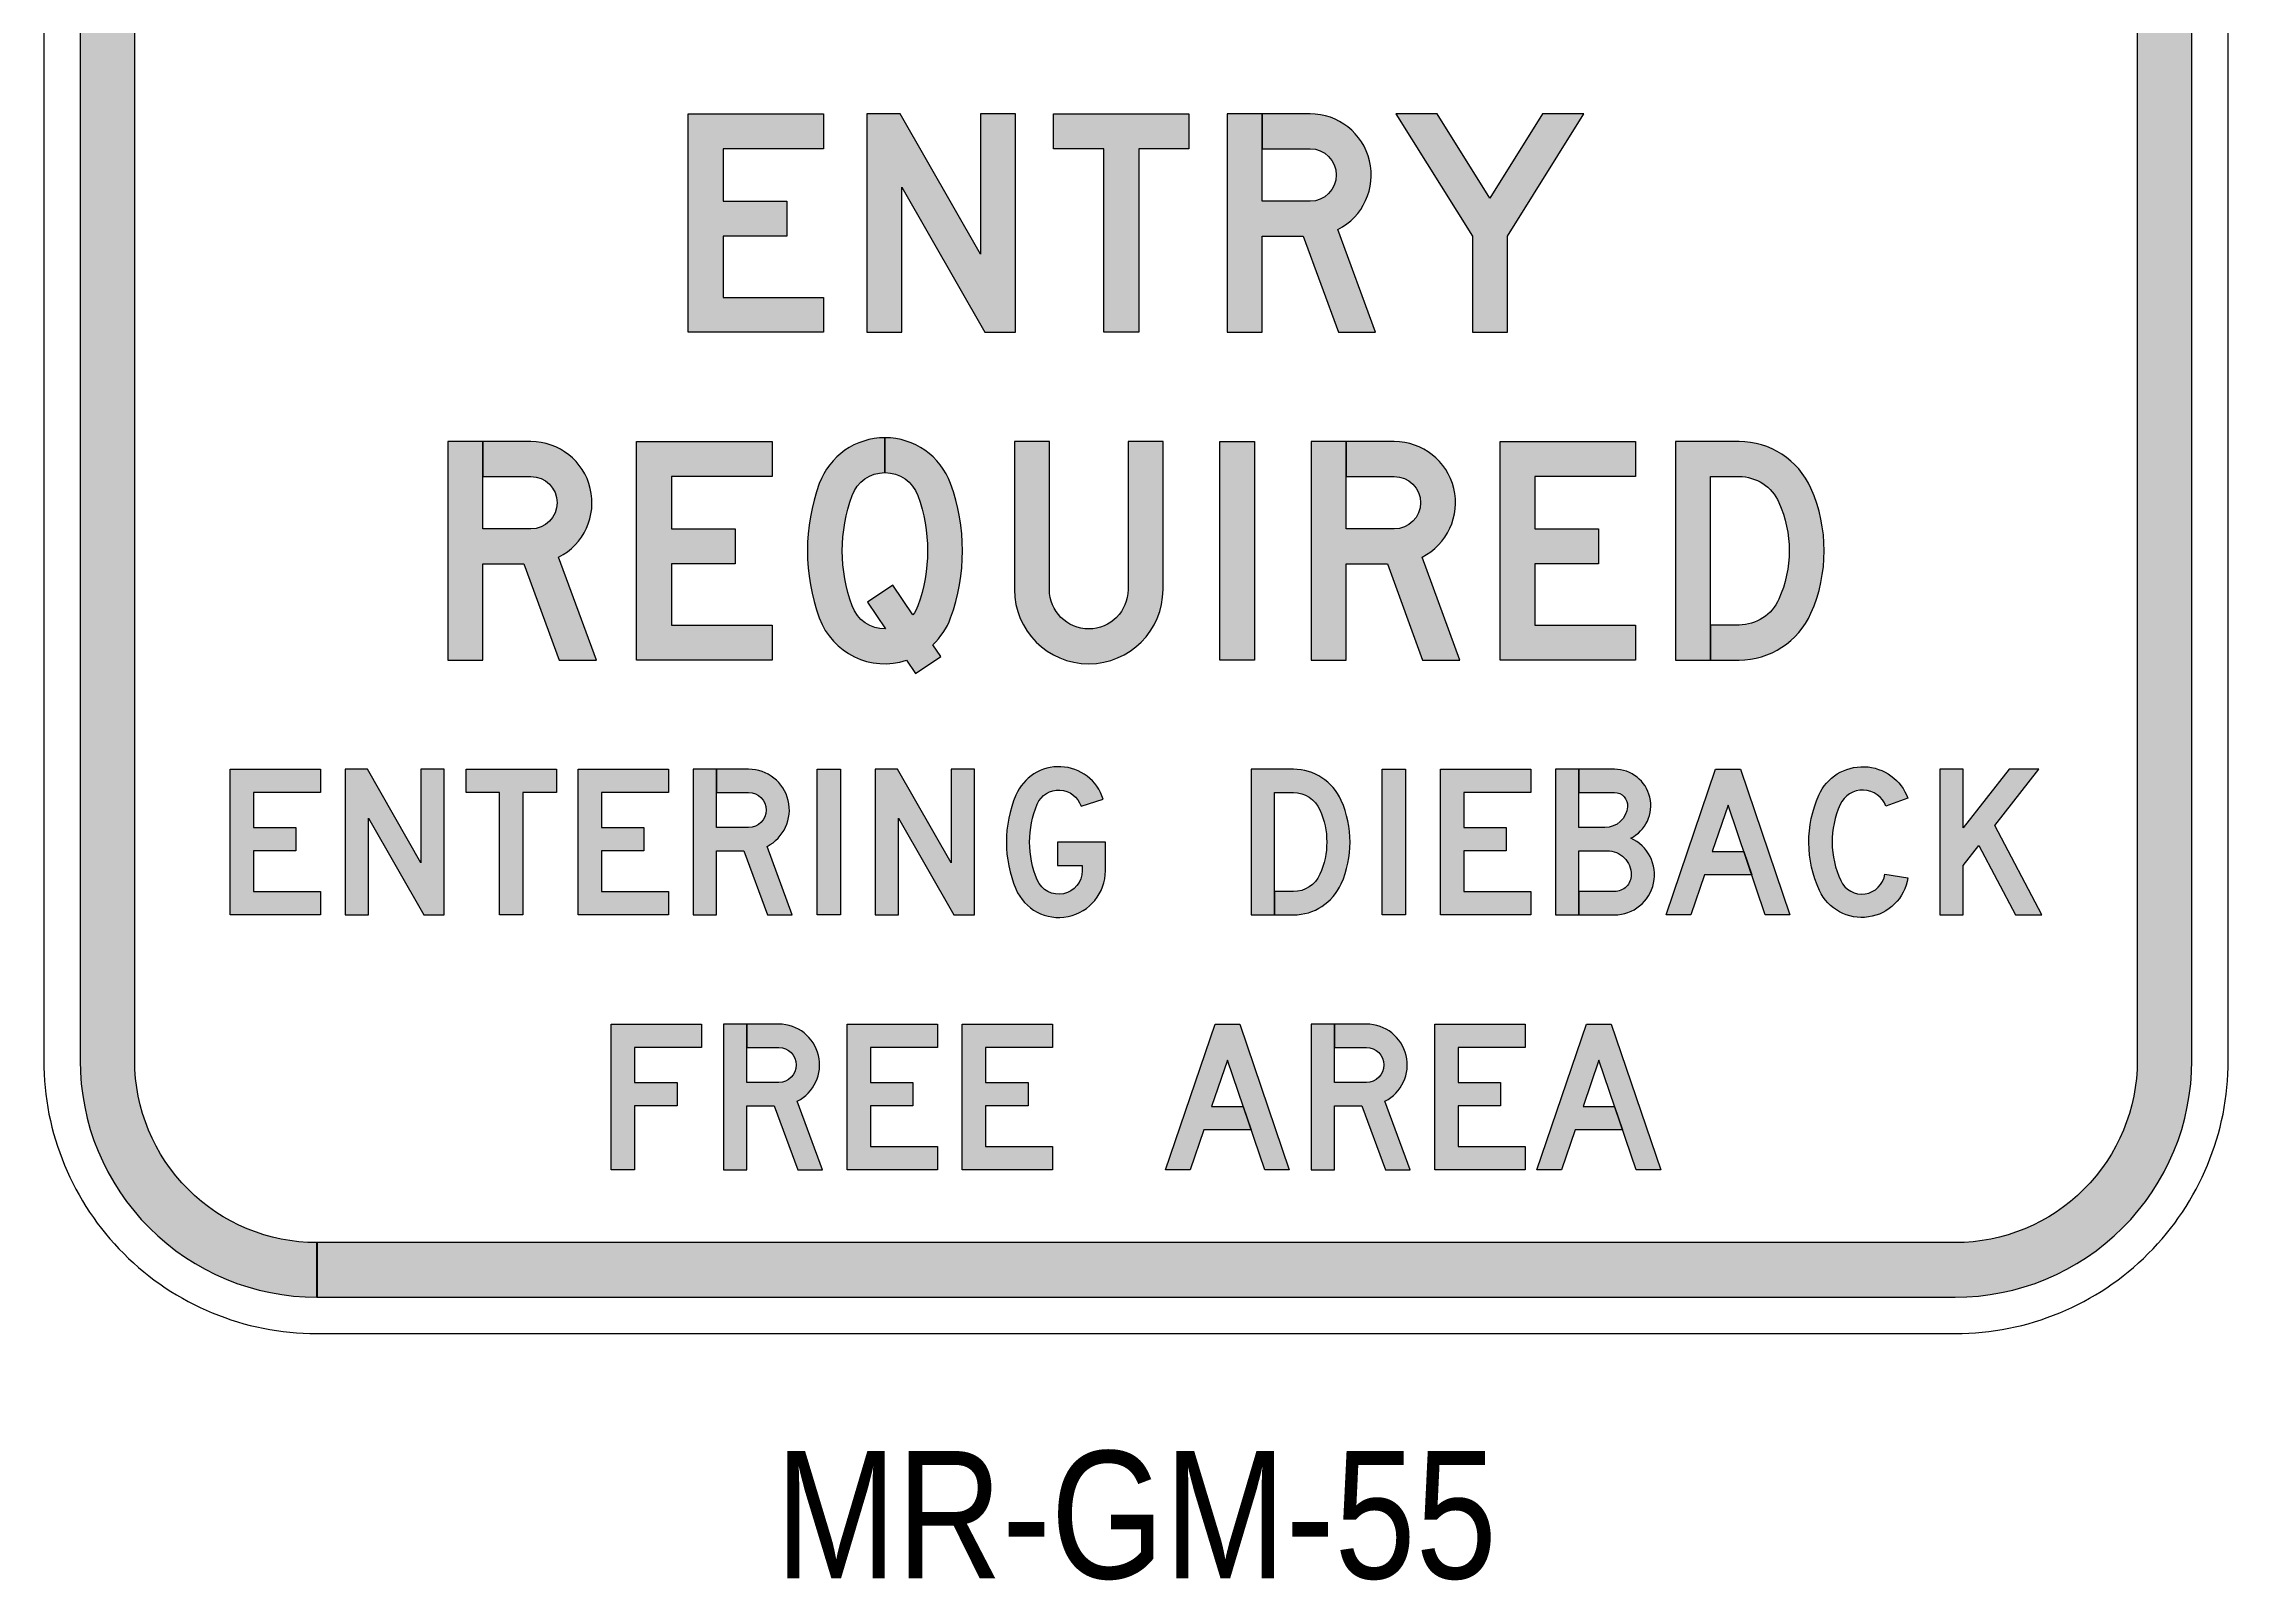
# Model space of a CAD drawing. Header units: millimetres. Extents: x 272 to 332, y -6.6 to 80.2.
# Drawn here: x 272 to 332, y -6.6 to 35.6 of the extents above; entities that cross this region are included whole.
import ezdxf
from ezdxf.enums import TextEntityAlignment as Align

# ---------------------------------------------------------------- set-up
doc = ezdxf.new("R2010")
doc.units = ezdxf.units.MM
doc.layers.add('GSBWFILL', color=7, linetype='Continuous', lineweight=0)
doc.layers.add('GSCOLORFILL', color=7, linetype='Continuous', lineweight=0)
doc.layers.add('T35', color=3, linetype='Continuous')
doc.layers.add('T50', color=7, linetype='Continuous')
doc.layers.get('GSCOLORFILL').off()
doc.styles.add('T35', font='ARIALN.TTF', dxfattribs={"height": 3.5})
doc.styles.add('TSText', font='isocp2.shx', dxfattribs={"height": 25})

# ---------------------------------------------------------------- blocks, each defined once
blk = doc.blocks.new('*U57')
at = {"layer": 'GSBWFILL', "transparency": 33554687}
blk.add_hatch(color=256, dxfattribs=at).paths.add_polyline_path([(-224.85, -390), (225, -390, 0.4142136), (290, -325), (290, 325, 0.4142136), (225, 390), (-225, 390, 0.4142136), (-290, 325), (-290, -325, 0.4142136), (-225, -390), (-225, -375, -0.4142136), (-275, -325), (-275, 325, -0.4142136), (-225, 375), (225, 375, -0.4142136), (275, 325), (275, -325, -0.4142136), (225, -375), (-224.85, -375)])
at = {"layer": 'GSBWFILL', "linetype": 'Continuous', "transparency": 33554687}
for points in [[(-225, -400), (225, -400, 0.4142136), (300, -325), (300, 325, 0.4142136), (225, 400), (-225, 400, 0.4142136), (-300, 325), (-300, -325, 0.4142136), (-225, -400)], [(-224.85, -390), (225, -390, 0.4142136), (290, -325), (290, 325, 0.4142136), (225, 390), (-225, 390, 0.4142136), (-290, 325), (-290, -325, 0.4142136), (-225, -390), (-225, -375, -0.4142136), (-275, -325), (-275, 325, -0.4142136), (-225, 375), (225, 375, -0.4142136), (275, 325), (275, -325, -0.4142136), (225, -375), (-224.85, -375), (-224.85, -390)]]:
    blk.add_lwpolyline(points, format="xyb", close=True, dxfattribs=at)
at = {"layer": 'GSBWFILL', "color": 250, "transparency": 33554687, "style": 'TSText'}
for s in ['panelStyle:MR-GM5-11 ENTRY_EXIT.ssm', 'levels:GSCOLORFILL|GSBWFILL|GSOUTLINE', 'constructPanels:900|600|450', 'chevronShoulderRadius:300.000', 'panelBorderRadius:300.000', 'chevronTipRadius:300.000', 'panelRoundCorners:0', 'constructPanelMode:0', 'panelStation:none', 'panelWidthLock:1', 'panelHeightLock:1', 'heightRounding:2', 'panelName:name', 'panelQuantity:1', 'panelMaterial:0', 'legendMaterial:0', 'panelMounting:1', 'marginAlign:9', 'panelStandard:2', 'widthRounding:2', 'panelSizes:', 'panelShape:0', 'version:2']:
    blk.add_text(s, height=0.001, dxfattribs=at).set_placement((0, 399.998), align=Align.CENTER)
blk = doc.blocks.new('*U21')
at = {"layer": 'GSBWFILL', "linetype": 'Continuous'}
blk.add_hatch(color=256, dxfattribs=at).paths.add_polyline_path([(124, 200), (124, 168), (32, 168), (32, 120), (90.2, 120), (90.2, 88), (32, 88), (32, 0), (0, 0), (0, 200)])
at = {"layer": 'GSBWFILL'}
blk.add_lwpolyline([(124, 200), (124, 168), (32, 168), (32, 120), (90.2, 120), (90.2, 88), (32, 88), (32, 0), (0, 0), (0, 200)], close=True, dxfattribs=at)
blk = doc.blocks.new('*U22')
at = {"layer": 'GSBWFILL'}
h = blk.add_hatch(color=256, dxfattribs=at)
edge = h.paths.add_edge_path()
edge.add_line((32, 200), (32, 168))
edge.add_line((32, 168), (76, 168))
edge.add_arc((76, 144), 24, -90, 90, ccw=False)
edge.add_line((76, 120), (32, 120))
edge.add_line((32, 120), (32, 200))
edge.add_line((32, 200), (0, 200))
edge.add_line((0, 200), (0, 0))
edge.add_line((0, 0), (32, 0))
edge.add_line((32, 0), (32, 88))
edge.add_line((32, 88), (69.6, 88))
edge.add_line((69.6, 88), (101.9, 0))
edge.add_line((101.9, 0), (136, 0))
edge.add_line((136, 0), (101.4, 94.1))
edge.add_arc((76, 144), 56, 297.0278, 450)
edge.add_line((76, 200), (32, 200))
blk.add_lwpolyline([(32, 200), (32, 168), (76, 168, -1), (76, 120), (32, 120), (32, 200), (0, 200), (0, 0), (32, 0), (32, 88), (69.6, 88), (101.9, 0), (136, 0), (101.4, 94.1, 0.78814), (76, 200)], format="xyb", close=True, dxfattribs=at)
blk = doc.blocks.new('*U23')
at = {"layer": 'GSBWFILL', "linetype": 'Continuous'}
blk.add_hatch(color=256, dxfattribs=at).paths.add_polyline_path([(124, 168), (32, 168), (32, 120), (90.2, 120), (90.2, 88), (32, 88), (32, 32), (124, 32), (124, 0), (0, 0), (0, 200), (124, 200)])
at = {"layer": 'GSBWFILL'}
blk.add_lwpolyline([(124, 168), (32, 168), (32, 120), (90.2, 120), (90.2, 88), (32, 88), (32, 32), (124, 32), (124, 0), (0, 0), (0, 200), (124, 200)], close=True, dxfattribs=at)
blk = doc.blocks.new('*U24')
at = {"layer": 'GSBWFILL', "linetype": 'Continuous'}
blk.add_hatch(color=256, dxfattribs=at).paths.add_polyline_path([(124, 168), (32, 168), (32, 120), (90.2, 120), (90.2, 88), (32, 88), (32, 32), (124, 32), (124, 0), (0, 0), (0, 200), (124, 200)])
at = {"layer": 'GSBWFILL'}
blk.add_lwpolyline([(124, 168), (32, 168), (32, 120), (90.2, 120), (90.2, 88), (32, 88), (32, 32), (124, 32), (124, 0), (0, 0), (0, 200), (124, 200)], close=True, dxfattribs=at)
blk = doc.blocks.new('*U20')
at = {"layer": 'T50', "color": 28, "true_color": 0x0a0a0a, "yscale": 0.2}
for name, p, xscale, zscale in [('*U21', (0, 0), 0.2, 0.2), ('*U22', (30.8, 0), 0.1999999992628091, 0.1999999992628091), ('*U23', (64.8, 0), 0.2, 0.2), ('*U24', (96.4, 0), 0.2, 0.2)]:
    blk.add_blockref(name, p, dxfattribs=dict(at, xscale=xscale, zscale=zscale))
blk = doc.blocks.new('*U26')
at = {"layer": 'GSBWFILL', "linetype": 'Continuous'}
blk.add_hatch(color=256, dxfattribs=at).paths.add_polyline_path([(0, 0), (68, 200), (102, 200), (170, 0), (136.2, 0), (85, 150.6), (63.4, 87), (106.6, 87), (117.5, 55), (52.5, 55), (33.8, 0)])
at = {"layer": 'GSBWFILL'}
blk.add_lwpolyline([(0, 0), (68, 200), (102, 200), (170, 0), (136.2, 0), (85, 150.6), (63.4, 87), (106.6, 87), (117.5, 55), (52.5, 55), (33.8, 0)], close=True, dxfattribs=at)
blk = doc.blocks.new('*U27')
at = {"layer": 'GSBWFILL'}
h = blk.add_hatch(color=256, dxfattribs=at)
edge = h.paths.add_edge_path()
edge.add_line((32, 200), (32, 168))
edge.add_line((32, 168), (76, 168))
edge.add_arc((76, 144), 24, -90, 90, ccw=False)
edge.add_line((76, 120), (32, 120))
edge.add_line((32, 120), (32, 200))
edge.add_line((32, 200), (0, 200))
edge.add_line((0, 200), (0, 0))
edge.add_line((0, 0), (32, 0))
edge.add_line((32, 0), (32, 88))
edge.add_line((32, 88), (69.6, 88))
edge.add_line((69.6, 88), (101.9, 0))
edge.add_line((101.9, 0), (136, 0))
edge.add_line((136, 0), (101.4, 94.1))
edge.add_arc((76, 144), 56, 297.0278, 450)
edge.add_line((76, 200), (32, 200))
blk.add_lwpolyline([(32, 200), (32, 168), (76, 168, -1), (76, 120), (32, 120), (32, 200), (0, 200), (0, 0), (32, 0), (32, 88), (69.6, 88), (101.9, 0), (136, 0), (101.4, 94.1, 0.78814), (76, 200)], format="xyb", close=True, dxfattribs=at)
blk = doc.blocks.new('*U28')
at = {"layer": 'GSBWFILL', "linetype": 'Continuous'}
blk.add_hatch(color=256, dxfattribs=at).paths.add_polyline_path([(124, 168), (32, 168), (32, 120), (90.2, 120), (90.2, 88), (32, 88), (32, 32), (124, 32), (124, 0), (0, 0), (0, 200), (124, 200)])
at = {"layer": 'GSBWFILL'}
blk.add_lwpolyline([(124, 168), (32, 168), (32, 120), (90.2, 120), (90.2, 88), (32, 88), (32, 32), (124, 32), (124, 0), (0, 0), (0, 200), (124, 200)], close=True, dxfattribs=at)
blk = doc.blocks.new('*U29')
at = {"layer": 'GSBWFILL', "linetype": 'Continuous'}
blk.add_hatch(color=256, dxfattribs=at).paths.add_polyline_path([(0, 0), (68, 200), (102, 200), (170, 0), (136.2, 0), (85, 150.6), (63.4, 87), (106.6, 87), (117.5, 55), (52.5, 55), (33.8, 0)])
at = {"layer": 'GSBWFILL'}
blk.add_lwpolyline([(0, 0), (68, 200), (102, 200), (170, 0), (136.2, 0), (85, 150.6), (63.4, 87), (106.6, 87), (117.5, 55), (52.5, 55), (33.8, 0)], close=True, dxfattribs=at)
blk = doc.blocks.new('*U25')
at = {"layer": 'T50', "color": 28, "true_color": 0x0a0a0a, "yscale": 0.2}
for name, p, xscale, zscale in [('*U26', (0, 0), 0.2, 0.2), ('*U27', (40, 0), 0.1999999992628091, 0.1999999992628091), ('*U28', (74, 0), 0.2, 0.2), ('*U29', (102, 0), 0.2, 0.2)]:
    blk.add_blockref(name, p, dxfattribs=dict(at, xscale=xscale, zscale=zscale))
blk = doc.blocks.new('*U19')
at = {"layer": 'T50'}
for name, p in [('*U20', (-144.1, 0)), ('*U25', (8.1, 0))]:
    blk.add_blockref(name, p, dxfattribs=at)
blk = doc.blocks.new('*U3')
at = {"layer": 'GSBWFILL', "linetype": 'Continuous'}
blk.add_hatch(color=256, dxfattribs=at).paths.add_polyline_path([(124, 168), (32, 168), (32, 120), (90.2, 120), (90.2, 88), (32, 88), (32, 32), (124, 32), (124, 0), (0, 0), (0, 200), (124, 200)])
at = {"layer": 'GSBWFILL'}
blk.add_lwpolyline([(124, 168), (32, 168), (32, 120), (90.2, 120), (90.2, 88), (32, 88), (32, 32), (124, 32), (124, 0), (0, 0), (0, 200), (124, 200)], close=True, dxfattribs=at)
blk = doc.blocks.new('*U4')
at = {"layer": 'GSBWFILL', "linetype": 'Continuous'}
blk.add_hatch(color=256, dxfattribs=at).paths.add_polyline_path([(32, 133), (108, 0), (136, 0), (136, 200), (104, 200), (104, 71.5), (30.6, 200), (0, 200), (0, 0), (32, 0)])
at = {"layer": 'GSBWFILL'}
blk.add_lwpolyline([(136, 0), (136, 200), (104, 200), (104, 71.5), (30.6, 200), (0, 200), (0, 0), (32, 0), (32, 133), (108, 0)], close=True, dxfattribs=at)
blk = doc.blocks.new('*U5')
at = {"layer": 'GSBWFILL', "linetype": 'Continuous'}
blk.add_hatch(color=256, dxfattribs=at).paths.add_polyline_path([(124, 200), (124, 168), (78, 168), (78, 0), (46, 0), (46, 168), (0, 168), (0, 200)])
at = {"layer": 'GSBWFILL'}
blk.add_lwpolyline([(124, 200), (124, 168), (78, 168), (78, 0), (46, 0), (46, 168), (0, 168), (0, 200)], close=True, dxfattribs=at)
blk = doc.blocks.new('*U6')
at = {"layer": 'GSBWFILL', "linetype": 'Continuous'}
blk.add_hatch(color=256, dxfattribs=at).paths.add_polyline_path([(124, 168), (32, 168), (32, 120), (90.2, 120), (90.2, 88), (32, 88), (32, 32), (124, 32), (124, 0), (0, 0), (0, 200), (124, 200)])
at = {"layer": 'GSBWFILL'}
blk.add_lwpolyline([(124, 168), (32, 168), (32, 120), (90.2, 120), (90.2, 88), (32, 88), (32, 32), (124, 32), (124, 0), (0, 0), (0, 200), (124, 200)], close=True, dxfattribs=at)
blk = doc.blocks.new('*U7')
at = {"layer": 'GSBWFILL'}
h = blk.add_hatch(color=256, dxfattribs=at)
edge = h.paths.add_edge_path()
edge.add_line((32, 200), (32, 168))
edge.add_line((32, 168), (76, 168))
edge.add_arc((76, 144), 24, -90, 90, ccw=False)
edge.add_line((76, 120), (32, 120))
edge.add_line((32, 120), (32, 200))
edge.add_line((32, 200), (0, 200))
edge.add_line((0, 200), (0, 0))
edge.add_line((0, 0), (32, 0))
edge.add_line((32, 0), (32, 88))
edge.add_line((32, 88), (69.6, 88))
edge.add_line((69.6, 88), (101.9, 0))
edge.add_line((101.9, 0), (136, 0))
edge.add_line((136, 0), (101.4, 94.1))
edge.add_arc((76, 144), 56, 297.0278, 450)
edge.add_line((76, 200), (32, 200))
blk.add_lwpolyline([(32, 200), (32, 168), (76, 168, -1), (76, 120), (32, 120), (32, 200), (0, 200), (0, 0), (32, 0), (32, 88), (69.6, 88), (101.9, 0), (136, 0), (101.4, 94.1, 0.78814), (76, 200)], format="xyb", close=True, dxfattribs=at)
blk = doc.blocks.new('*U8')
at = {"layer": 'GSBWFILL', "linetype": 'Continuous'}
blk.add_hatch(color=256, dxfattribs=at).paths.add_polyline_path([(0, 200), (32, 200), (32, 0), (0, 0)])
at = {"layer": 'GSBWFILL'}
blk.add_lwpolyline([(0, 200), (32, 200), (32, 0), (0, 0)], close=True, dxfattribs=at)
blk = doc.blocks.new('*U9')
at = {"layer": 'GSBWFILL', "linetype": 'Continuous'}
blk.add_hatch(color=256, dxfattribs=at).paths.add_polyline_path([(32, 133), (108, 0), (136, 0), (136, 200), (104, 200), (104, 71.5), (30.6, 200), (0, 200), (0, 0), (32, 0)])
at = {"layer": 'GSBWFILL'}
blk.add_lwpolyline([(136, 0), (136, 200), (104, 200), (104, 71.5), (30.6, 200), (0, 200), (0, 0), (32, 0), (32, 133), (108, 0)], close=True, dxfattribs=at)
blk = doc.blocks.new('*U10')
at = {"layer": 'GSBWFILL', "linetype": 'Continuous'}
blk.add_hatch(color=256, dxfattribs=at).paths.add_polyline_path([(102.5, 149.2), (133, 159, 0.696067), (13, 164.4, 0.202532), (13, 35.6, 0.817772), (136, 60.5), (136, 100), (70, 100), (70, 68), (104, 68), (104, 60.5, -0.817772), (42.5, 48, -0.202532), (42.5, 152, -0.696067)])
at = {"layer": 'GSBWFILL'}
blk.add_lwpolyline([(70, 100), (70, 68), (104, 68), (104, 60.5, -0.817772), (42.5, 48, -0.202532), (42.5, 152, -0.696067), (102.5, 149.2), (133, 159, 0.696067), (13, 164.4, 0.202532), (13, 35.6, 0.817772), (136, 60.5), (136, 100)], format="xyb", close=True, dxfattribs=at)
blk = doc.blocks.new('*U2')
at = {"layer": 'T50', "color": 28, "true_color": 0x0a0a0a}
for name, p, xscale, yscale, zscale in [('*U3', (0, 0), 0.2, 0.2, 0.2), ('*U4', (31.6, 0), 0.2, 0.2, 0.2), ('*U5', (64.8, 0), 0.2, 0.2, 0.2), ('*U6', (95.6, 0), 0.2, 0.2, 0.2), ('*U7', (127.2, 0), 0.1999999992628091, 0.1999999992628091, 0.1999999992628091), ('*U8', (161.2, 0), 0.2, 0.2, 0.2), ('*U9', (177.2, 0), 0.2, 0.2, 0.2), ('*U10', (213.2, 0), 0.2, 0.2, 0.2)]:
    blk.add_blockref(name, p, dxfattribs=dict(at, xscale=xscale, yscale=yscale, zscale=zscale))
blk = doc.blocks.new('*U12')
at = {"layer": 'GSBWFILL', "linetype": 'Continuous'}
blk.add_hatch(color=256, dxfattribs=at).paths.add_polyline_path([(0, 0), (32, 0), (32, 168), (58.1, 168, -0.296493), (94.6, 144.2, -0.212019), (94.6, 55.8, -0.296493), (58.1, 32), (32, 32), (32, 0), (58.1, 0, 0.296493), (123.9, 42.8, 0.212019), (123.9, 157.2, 0.296493), (58.1, 200), (0, 200)])
at = {"layer": 'GSBWFILL'}
blk.add_lwpolyline([(32, 32), (32, 0), (58.1, 0, 0.296493), (123.9, 42.8, 0.212019), (123.9, 157.2, 0.296493), (58.1, 200), (0, 200), (0, 0), (32, 0), (32, 168), (58.1, 168, -0.296493), (94.6, 144.2, -0.212019), (94.6, 55.8, -0.296493), (58.1, 32)], format="xyb", close=True, dxfattribs=at)
blk = doc.blocks.new('*U13')
at = {"layer": 'GSBWFILL', "linetype": 'Continuous'}
blk.add_hatch(color=256, dxfattribs=at).paths.add_polyline_path([(0, 200), (32, 200), (32, 0), (0, 0)])
at = {"layer": 'GSBWFILL'}
blk.add_lwpolyline([(0, 200), (32, 200), (32, 0), (0, 0)], close=True, dxfattribs=at)
blk = doc.blocks.new('*U14')
at = {"layer": 'GSBWFILL', "linetype": 'Continuous'}
blk.add_hatch(color=256, dxfattribs=at).paths.add_polyline_path([(124, 168), (32, 168), (32, 120), (90.2, 120), (90.2, 88), (32, 88), (32, 32), (124, 32), (124, 0), (0, 0), (0, 200), (124, 200)])
at = {"layer": 'GSBWFILL'}
blk.add_lwpolyline([(124, 168), (32, 168), (32, 120), (90.2, 120), (90.2, 88), (32, 88), (32, 32), (124, 32), (124, 0), (0, 0), (0, 200), (124, 200)], close=True, dxfattribs=at)
blk = doc.blocks.new('*U15')
at = {"layer": 'GSBWFILL', "linetype": 'Continuous'}
blk.add_hatch(color=256, dxfattribs=at).paths.add_polyline_path([(32, 200), (32, 168), (81, 168, -0.43695), (98.9, 148.6, -0.391837), (68, 120), (32, 120), (32, 200), (0, 200), (0, 0), (32, 0), (32, 88), (71, 88, -0.414214), (104, 55, -0.414214), (81, 32), (32, 32), (32, 0), (81, 0, 0.81012), (103.3, 105.3, 0.7917), (81, 200)])
at = {"layer": 'GSBWFILL'}
blk.add_lwpolyline([(32, 88), (71, 88, -0.414214), (104, 55, -0.414214), (81, 32), (32, 32), (32, 0), (81, 0, 0.81012), (103.3, 105.3, 0.7917), (81, 200), (32, 200), (32, 168), (81, 168, -0.43695), (98.9, 148.6, -0.391837), (68, 120), (32, 120), (32, 200), (0, 200), (0, 0), (32, 0)], format="xyb", close=True, dxfattribs=at)
blk = doc.blocks.new('*U16')
at = {"layer": 'GSBWFILL', "linetype": 'Continuous'}
blk.add_hatch(color=256, dxfattribs=at).paths.add_polyline_path([(0, 0), (68, 200), (102, 200), (170, 0), (136.2, 0), (85, 150.6), (63.4, 87), (106.6, 87), (117.5, 55), (52.5, 55), (33.8, 0)])
at = {"layer": 'GSBWFILL'}
blk.add_lwpolyline([(0, 0), (68, 200), (102, 200), (170, 0), (136.2, 0), (85, 150.6), (63.4, 87), (106.6, 87), (117.5, 55), (52.5, 55), (33.8, 0)], close=True, dxfattribs=at)
blk = doc.blocks.new('*U17')
at = {"layer": 'GSBWFILL', "linetype": 'Continuous'}
blk.add_hatch(color=256, dxfattribs=at).paths.add_polyline_path([(13.7, 164.4, 0.216677), (14.6, 33.6, 0.744414), (136, 51), (104.4, 55.8, -0.744414), (43.7, 47.1, -0.216677), (42.9, 151.4, -0.674012), (105.9, 149.1), (136, 160.1, 0.674012)])
at = {"layer": 'GSBWFILL'}
blk.add_lwpolyline([(136, 51, -0.744414), (14.6, 33.6, -0.216677), (13.7, 164.4, -0.674012), (136, 160.1), (105.9, 149.1, 0.674012), (42.9, 151.4, 0.216677), (43.7, 47.1, 0.744414), (104.4, 55.8)], format="xyb", close=True, dxfattribs=at)
blk = doc.blocks.new('*U18')
at = {"layer": 'GSBWFILL', "linetype": 'Continuous'}
blk.add_hatch(color=256, dxfattribs=at).paths.add_polyline_path([(32, 0), (32, 67.8), (53.6, 95.3), (103.8, 0), (140, 0), (75.3, 122.9), (135.9, 200), (95.2, 200), (32, 119.6), (32, 200), (0, 200), (0, 0)])
at = {"layer": 'GSBWFILL'}
blk.add_lwpolyline([(32, 0), (32, 67.8), (53.6, 95.3), (103.8, 0), (140, 0), (75.3, 122.9), (135.9, 200), (95.2, 200), (32, 119.6), (32, 200), (0, 200), (0, 0)], close=True, dxfattribs=at)
blk = doc.blocks.new('*U11')
at = {"layer": 'T50', "color": 28, "true_color": 0x0a0a0a}
for name, p, xscale, yscale, zscale in [('*U12', (0, 0), 0.1999999999999999, 0.1999999999999999, 0.1999999999999999), ('*U13', (36, 0), 0.2, 0.2, 0.2), ('*U14', (52, 0), 0.2, 0.2, 0.2), ('*U15', (83.6, 0), 0.2, 0.2, 0.2), ('*U16', (114, 0), 0.1999999999999999, 0.1999999999999999, 0.1999999999999999), ('*U17', (153.2, 0), 0.2, 0.2, 0.2), ('*U18', (189.2, 0), 0.2, 0.2, 0.2)]:
    blk.add_blockref(name, p, dxfattribs=dict(at, xscale=xscale, yscale=yscale, zscale=zscale))
blk = doc.blocks.new('*U1')
at = {"layer": 'T50'}
for name, p in [('*U2', (0, 0)), ('*U11', (280.4, 0))]:
    blk.add_blockref(name, p, dxfattribs=at)
blk = doc.blocks.new('*U32')
at = {"layer": 'GSBWFILL'}
h = blk.add_hatch(color=256, dxfattribs=at)
edge = h.paths.add_edge_path()
edge.add_line((32, 200), (32, 168))
edge.add_line((32, 168), (76, 168))
edge.add_arc((76, 144), 24, -90, 90, ccw=False)
edge.add_line((76, 120), (32, 120))
edge.add_line((32, 120), (32, 200))
edge.add_line((32, 200), (0, 200))
edge.add_line((0, 200), (0, 0))
edge.add_line((0, 0), (32, 0))
edge.add_line((32, 0), (32, 88))
edge.add_line((32, 88), (69.6, 88))
edge.add_line((69.6, 88), (101.9, 0))
edge.add_line((101.9, 0), (136, 0))
edge.add_line((136, 0), (101.4, 94.1))
edge.add_arc((76, 144), 56, 297.0278, 450)
edge.add_line((76, 200), (32, 200))
blk.add_lwpolyline([(32, 200), (32, 168), (76, 168, -1), (76, 120), (32, 120), (32, 200), (0, 200), (0, 0), (32, 0), (32, 88), (69.6, 88), (101.9, 0), (136, 0), (101.4, 94.1, 0.78814), (76, 200)], format="xyb", close=True, dxfattribs=at)
blk = doc.blocks.new('*U33')
at = {"layer": 'GSBWFILL', "linetype": 'Continuous'}
blk.add_hatch(color=256, dxfattribs=at).paths.add_polyline_path([(124, 168), (32, 168), (32, 120), (90.2, 120), (90.2, 88), (32, 88), (32, 32), (124, 32), (124, 0), (0, 0), (0, 200), (124, 200)])
at = {"layer": 'GSBWFILL'}
blk.add_lwpolyline([(124, 168), (32, 168), (32, 120), (90.2, 120), (90.2, 88), (32, 88), (32, 32), (124, 32), (124, 0), (0, 0), (0, 200), (124, 200)], close=True, dxfattribs=at)
blk = doc.blocks.new('*U34')
at = {"layer": 'GSBWFILL', "linetype": 'Continuous'}
blk.add_hatch(color=256, dxfattribs=at).paths.add_polyline_path([(71, 171.5), (71, 203.5, 0.314825), (10.9, 161.5, 0.177215), (10.9, 38.5, 0.403811), (90.8, -0.3), (99, -12.5), (122.2, 3.1), (114.9, 14, 0.116297), (131.1, 38.5, 0.177215), (131.1, 161.5, 0.314782), (71, 203.5), (71, 171.5, -0.31474), (101.1, 150.5, -0.177215), (101.1, 49.5, -0.073374), (96.6, 41.3), (78.2, 68.6), (55, 53), (71.5, 28.5, -0.318744), (40.9, 49.5, -0.177215), (40.9, 150.5, -0.314825)])
at = {"layer": 'GSBWFILL'}
blk.add_lwpolyline([(71, 171.5, -0.31474), (101.1, 150.5, -0.177215), (101.1, 49.5, -0.073374), (96.6, 41.3), (78.2, 68.6), (55, 53), (71.5, 28.5, -0.318744), (40.9, 49.5, -0.177215), (40.9, 150.5, -0.314825), (71, 171.5), (71, 203.5, 0.314825), (10.9, 161.5, 0.177215), (10.9, 38.5, 0.403811), (90.8, -0.3), (99, -12.5), (122.2, 3.1), (114.9, 14, 0.116297), (131.1, 38.5, 0.177215), (131.1, 161.5, 0.314782), (71, 203.5)], format="xyb", close=True, dxfattribs=at)
blk = doc.blocks.new('*U35')
at = {"layer": 'GSBWFILL', "linetype": 'Continuous'}
blk.add_hatch(color=256, dxfattribs=at).paths.add_polyline_path([(0, 64.5, 1), (136, 64.5), (136, 200), (104, 200), (104, 64.5, -1), (32, 64.5), (32, 200), (0, 200)])
at = {"layer": 'GSBWFILL'}
blk.add_lwpolyline([(0, 200), (0, 64.5, 1), (136, 64.5), (136, 200), (104, 200), (104, 64.5, -1), (32, 64.5), (32, 200)], format="xyb", close=True, dxfattribs=at)
blk = doc.blocks.new('*U36')
at = {"layer": 'GSBWFILL', "linetype": 'Continuous'}
blk.add_hatch(color=256, dxfattribs=at).paths.add_polyline_path([(0, 200), (32, 200), (32, 0), (0, 0)])
at = {"layer": 'GSBWFILL'}
blk.add_lwpolyline([(0, 200), (32, 200), (32, 0), (0, 0)], close=True, dxfattribs=at)
blk = doc.blocks.new('*U37')
at = {"layer": 'GSBWFILL'}
h = blk.add_hatch(color=256, dxfattribs=at)
edge = h.paths.add_edge_path()
edge.add_line((32, 200), (32, 168))
edge.add_line((32, 168), (76, 168))
edge.add_arc((76, 144), 24, -90, 90, ccw=False)
edge.add_line((76, 120), (32, 120))
edge.add_line((32, 120), (32, 200))
edge.add_line((32, 200), (0, 200))
edge.add_line((0, 200), (0, 0))
edge.add_line((0, 0), (32, 0))
edge.add_line((32, 0), (32, 88))
edge.add_line((32, 88), (69.6, 88))
edge.add_line((69.6, 88), (101.9, 0))
edge.add_line((101.9, 0), (136, 0))
edge.add_line((136, 0), (101.4, 94.1))
edge.add_arc((76, 144), 56, 297.0278, 450)
edge.add_line((76, 200), (32, 200))
blk.add_lwpolyline([(32, 200), (32, 168), (76, 168, -1), (76, 120), (32, 120), (32, 200), (0, 200), (0, 0), (32, 0), (32, 88), (69.6, 88), (101.9, 0), (136, 0), (101.4, 94.1, 0.78814), (76, 200)], format="xyb", close=True, dxfattribs=at)
blk = doc.blocks.new('*U38')
at = {"layer": 'GSBWFILL', "linetype": 'Continuous'}
blk.add_hatch(color=256, dxfattribs=at).paths.add_polyline_path([(124, 168), (32, 168), (32, 120), (90.2, 120), (90.2, 88), (32, 88), (32, 32), (124, 32), (124, 0), (0, 0), (0, 200), (124, 200)])
at = {"layer": 'GSBWFILL'}
blk.add_lwpolyline([(124, 168), (32, 168), (32, 120), (90.2, 120), (90.2, 88), (32, 88), (32, 32), (124, 32), (124, 0), (0, 0), (0, 200), (124, 200)], close=True, dxfattribs=at)
blk = doc.blocks.new('*U39')
at = {"layer": 'GSBWFILL', "linetype": 'Continuous'}
blk.add_hatch(color=256, dxfattribs=at).paths.add_polyline_path([(0, 0), (32, 0), (32, 168), (58.1, 168, -0.296493), (94.6, 144.2, -0.212019), (94.6, 55.8, -0.296493), (58.1, 32), (32, 32), (32, 0), (58.1, 0, 0.296493), (123.9, 42.8, 0.212019), (123.9, 157.2, 0.296493), (58.1, 200), (0, 200)])
at = {"layer": 'GSBWFILL'}
blk.add_lwpolyline([(32, 32), (32, 0), (58.1, 0, 0.296493), (123.9, 42.8, 0.212019), (123.9, 157.2, 0.296493), (58.1, 200), (0, 200), (0, 0), (32, 0), (32, 168), (58.1, 168, -0.296493), (94.6, 144.2, -0.212019), (94.6, 55.8, -0.296493), (58.1, 32)], format="xyb", close=True, dxfattribs=at)
blk = doc.blocks.new('*U31')
at = {"layer": 'GSCOLORFILL', "color": 28, "true_color": 0x0a0a0a}
for name, p, xscale, yscale, zscale in [('*U32', (0, 0), 0.2999999988942136, 0.3, 0.2999999988942136), ('*U33', (51.83, 0), 0.3, 0.3, 0.3), ('*U34', (98.75, 0), 0.2999999999999999, 0.2999999999999999, 0.2999999999999999), ('*U35', (155.62, 0), 0.3, 0.3, 0.3), ('*U36', (211.99, 0), 0.3, 0.3, 0.3), ('*U37', (237.15, 0), 0.2999999988942136, 0.3, 0.2999999988942136), ('*U38', (288.98, 0), 0.3, 0.3, 0.3), ('*U39', (337.2, 0), 0.3, 0.3, 0.3)]:
    blk.add_blockref(name, p, dxfattribs=dict(at, xscale=xscale, yscale=yscale, zscale=zscale))
blk = doc.blocks.new('*U30')
at = {"layer": 'GSCOLORFILL'}
blk.add_blockref('*U31', (-189, 0), dxfattribs=at)
blk = doc.blocks.new('*U42')
at = {"layer": 'GSBWFILL', "linetype": 'Continuous'}
blk.add_hatch(color=256, dxfattribs=at).paths.add_polyline_path([(124, 168), (32, 168), (32, 120), (90.2, 120), (90.2, 88), (32, 88), (32, 32), (124, 32), (124, 0), (0, 0), (0, 200), (124, 200)])
at = {"layer": 'GSBWFILL'}
blk.add_lwpolyline([(124, 168), (32, 168), (32, 120), (90.2, 120), (90.2, 88), (32, 88), (32, 32), (124, 32), (124, 0), (0, 0), (0, 200), (124, 200)], close=True, dxfattribs=at)
blk = doc.blocks.new('*U43')
at = {"layer": 'GSBWFILL', "linetype": 'Continuous'}
blk.add_hatch(color=256, dxfattribs=at).paths.add_polyline_path([(32, 133), (108, 0), (136, 0), (136, 200), (104, 200), (104, 71.5), (30.6, 200), (0, 200), (0, 0), (32, 0)])
at = {"layer": 'GSBWFILL'}
blk.add_lwpolyline([(136, 0), (136, 200), (104, 200), (104, 71.5), (30.6, 200), (0, 200), (0, 0), (32, 0), (32, 133), (108, 0)], close=True, dxfattribs=at)
blk = doc.blocks.new('*U44')
at = {"layer": 'GSBWFILL', "linetype": 'Continuous'}
blk.add_hatch(color=256, dxfattribs=at).paths.add_polyline_path([(124, 200), (124, 168), (78, 168), (78, 0), (46, 0), (46, 168), (0, 168), (0, 200)])
at = {"layer": 'GSBWFILL'}
blk.add_lwpolyline([(124, 200), (124, 168), (78, 168), (78, 0), (46, 0), (46, 168), (0, 168), (0, 200)], close=True, dxfattribs=at)
blk = doc.blocks.new('*U45')
at = {"layer": 'GSBWFILL'}
h = blk.add_hatch(color=256, dxfattribs=at)
edge = h.paths.add_edge_path()
edge.add_line((32, 200), (32, 168))
edge.add_line((32, 168), (76, 168))
edge.add_arc((76, 144), 24, -90, 90, ccw=False)
edge.add_line((76, 120), (32, 120))
edge.add_line((32, 120), (32, 200))
edge.add_line((32, 200), (0, 200))
edge.add_line((0, 200), (0, 0))
edge.add_line((0, 0), (32, 0))
edge.add_line((32, 0), (32, 88))
edge.add_line((32, 88), (69.6, 88))
edge.add_line((69.6, 88), (101.9, 0))
edge.add_line((101.9, 0), (136, 0))
edge.add_line((136, 0), (101.4, 94.1))
edge.add_arc((76, 144), 56, 297.0278, 450)
edge.add_line((76, 200), (32, 200))
blk.add_lwpolyline([(32, 200), (32, 168), (76, 168, -1), (76, 120), (32, 120), (32, 200), (0, 200), (0, 0), (32, 0), (32, 88), (69.6, 88), (101.9, 0), (136, 0), (101.4, 94.1, 0.78814), (76, 200)], format="xyb", close=True, dxfattribs=at)
blk = doc.blocks.new('*U46')
at = {"layer": 'GSBWFILL', "linetype": 'Continuous'}
blk.add_hatch(color=256, dxfattribs=at).paths.add_polyline_path([(70, 88), (70, 0), (102, 0), (102, 88), (172, 200), (134.3, 200), (86, 122.8), (37.7, 200), (0, 200)])
at = {"layer": 'GSBWFILL'}
blk.add_lwpolyline([(70, 0), (102, 0), (102, 88), (172, 200), (134.3, 200), (86, 122.8), (37.7, 200), (0, 200), (70, 88)], close=True, dxfattribs=at)
blk = doc.blocks.new('*U41')
at = {"layer": 'GSCOLORFILL', "color": 28, "true_color": 0x0a0a0a}
for name, p, xscale, yscale, zscale in [('*U43', (49.07, 0), 0.3, 0.3, 0.3), ('*U44', (100.34, 0), 0.3, 0.3, 0.3), ('*U45', (148.01, 0), 0.2999999988942136, 0.3, 0.2999999988942136), ('*U46', (194.4, 0), 0.3, 0.3, 0.3), ('*U42', (0, 0), 0.2999999999999999, 0.2999999999999999, 0.2999999999999999)]:
    blk.add_blockref(name, p, dxfattribs=dict(at, xscale=xscale, yscale=yscale, zscale=zscale))
blk = doc.blocks.new('*U40')
at = {"layer": 'GSCOLORFILL'}
blk.add_blockref('*U41', (-123, 0), dxfattribs=at)

msp = doc.modelspace()

# ---------------------------------------------------------------- block references
at = {"layer": 'GSBWFILL', "xscale": 0.1, "yscale": 0.1, "zscale": 0.1}
msp.add_blockref('*U57', (302, 40.2), dxfattribs=at)
at = {"layer": 'GSCOLORFILL', "xscale": 0.1, "yscale": 0.1, "zscale": 0.1}
for name, p in [('*U40', (302, 27.7)), ('*U30', (302, 18.7))]:
    msp.add_blockref(name, p, dxfattribs=at)
at = {"layer": 'T50', "xscale": 0.1, "yscale": 0.1, "zscale": 0.1}
for name, p in [('*U1', (277.12, 11.7)), ('*U19', (302, 4.7))]:
    msp.add_blockref(name, p, dxfattribs=at)

# ---------------------------------------------------------------- texts
at = {"layer": 'T35', "insert": (302.00075, -4.8), "char_height": 3.5, "width": 18.7549864, "attachment_point": 5, "style": 'T35'}
msp.add_mtext('MR-GM-55', dxfattribs=at)

doc.saveas('drawing.dxf')
